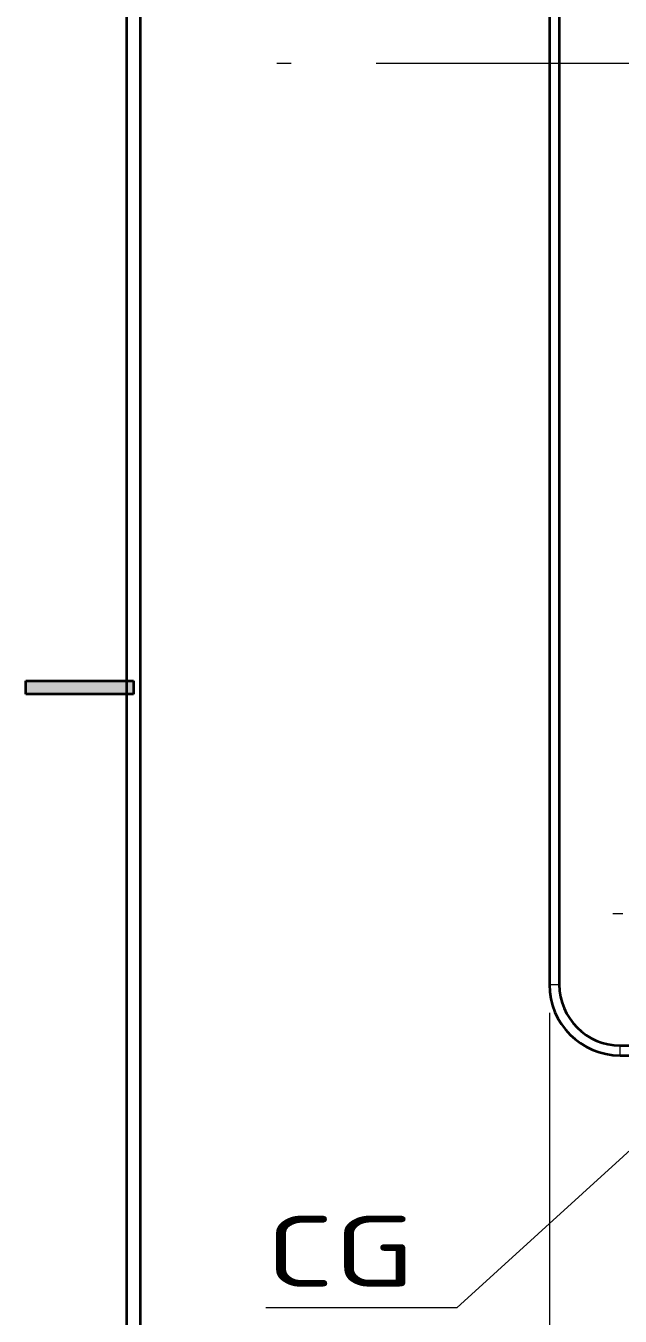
# Model space of a CAD drawing. Extents: x 23 to 587, y 4 to 413.
# Drawn here: x 26.2 to 47.17, y 96.32 to 141.85 of the extents above; entities that cross this region are included whole.
import ezdxf
from ezdxf.enums import TextEntityAlignment as Align

# ---------------------------------------------------------------- set-up
doc = ezdxf.new("R2010")
doc.units = 0
doc.linetypes.add('DASHDOT', pattern=[18.5, 12, -3, 0.5, -3])
doc.layers.get('0').update_dxf_attribs({"lineweight": 13})
doc.layers.add('3', color=7, linetype='Continuous', lineweight=13)
doc.styles.get("Standard").update_dxf_attribs({"font": 'isocp.shx'})
doc.dimstyles.get("Standard").update_dxf_attribs({"dimtxt": 2.5, "dimasz": 2.5, "dimexe": 1.25, "dimexo": 0.625, "dimtad": 1, "dimtxsty": 'Standard', "dimcen": 2.5, "dimadec": 0, "dimazin": 0, "dimtfac": 1, "dimtmove": 0, "dimatfit": 0, "dimfxl": 0, "dimarcsym": 0})

# ---------------------------------------------------------------- blocks, each defined once
blk = doc.blocks.new('*D263')
at = {"color": 30, "lineweight": 13}
for p, q in [((44.674, 107.019), (44.674, 67.223)), ((134.674, 107.019), (134.674, 67.223)), ((46.606, 69.223), (132.742, 69.223))]:
    blk.add_line(p, q, dxfattribs=at)
for points in [[(46.606, 69.74), (44.674, 69.223), (46.606, 68.705)], [(132.742, 68.705), (134.674, 69.223), (132.742, 69.74)]]:
    blk.add_lwpolyline(points, close=True, dxfattribs=at)
for points in [[(46.606, 69.74), (44.674, 69.223), (46.606, 69.74), (46.606, 68.705)], [(132.742, 68.705), (134.674, 69.223), (132.742, 68.705), (132.742, 69.74)]]:
    blk.add_solid(points, dxfattribs=at)
for s, height, width, p, p2 in [('[', 2.5, 1.552524, (92.951, 71.223), (93.921, 71.223)), (']', 2.5, 1.552524, (101.776, 71.223), (102.747, 71.223)), ('180', 2.5, 1.559774, (78.572, 71.223), (85.399, 71.223)), ('%%p1', 1.75, 1.660625, (86.899, 71.598), (89.951, 71.598)), ('7.1', 2.5, 1.734829, (94.921, 71.223), (100.776, 71.223)), ('/', 1, 1.818182, (90.951, 71.973), (91.951, 71.973))]:
    blk.add_text(s, height=height, dxfattribs=dict(at, width=width)).set_placement(p, p2, align=Align.FIT)
blk = doc.blocks.new('BLOCK6631')
at = {"layer": '3', "color": 7, "lineweight": 5}
blk.add_solid([(26.2, 118.738), (26.2, 118.262), (30, 118.738), (30, 118.262)], dxfattribs=at)
blk = doc.blocks.new('BLOCK6729')
at = {"color": 7, "lineweight": 13}
for points in [[(0, 0), (-96.523, -87.804), (-110, -87.804)], [(-2.161, -3.366), (0, 0), (-3.555, -1.834)]]:
    blk.add_lwpolyline(points, dxfattribs=at)
blk.add_text('CG', height=5, dxfattribs=at).set_placement((-110, -86.323), (-99.523, -86.323), align=Align.FIT)
blk = doc.blocks.new('BLOCK6732')
at = {"color": 7, "linetype": 'DASHDOT', "lineweight": 13, "ltscale": 0.27625}
for p, q in [((-80, -54.475), (-80, -65.525)), ((-74.475, -60), (-85.525, -60))]:
    blk.add_line(p, q, dxfattribs=at)
blk = doc.blocks.new('BLOCK6863')
at = {"color": 7, "lineweight": 35}
for p, q in [((-90, 65), (-90, -65)), ((-89.3, 65), (-89.3, -65)), ((-85, -69.3), (85, -69.3)), ((-85, -70), (85, -70))]:
    blk.add_line(p, q, dxfattribs=at)
at = {"color": 7, "lineweight": 13, "ltscale": 0.0175}
for p, q in [((-90, -65), (-89.3, -65)), ((-85, -70), (-85, -69.3))]:
    blk.add_line(p, q, dxfattribs=at)
at = {"color": 7, "lineweight": 35}
for radius in [5, 4.3]:
    blk.add_arc((-85, -65), radius, 180, 270, dxfattribs=at)

msp = doc.modelspace()

# ---------------------------------------------------------------- linework, layer by layer
at = {"color": 7, "linetype": 'DASHDOT', "lineweight": 13}
msp.add_line((143.0617, 140.5185), (35.0376, 140.5185), dxfattribs=at)
at = {"layer": '3', "color": 7, "lineweight": 35}
for p, q in [((29.7625, 9.7625), (29.7625, 407)), ((30.2375, 407), (30.2375, 10.2375))]:
    msp.add_line(p, q, dxfattribs=at)
at = {"layer": '3', "color": 7, "lineweight": 35, "ltscale": 0.011875}
for p, q in [((26.2, 118.2625), (26.2, 118.7375)), ((30, 118.7375), (30, 118.2625)), ((30, 118.7375), (30, 118.2625))]:
    msp.add_line(p, q, dxfattribs=at)
at = {"layer": '3', "color": 7, "lineweight": 35, "ltscale": 0.095}
for p, q in [((26.2, 118.7375), (30, 118.7375)), ((30, 118.2625), (26.2, 118.2625))]:
    msp.add_line(p, q, dxfattribs=at)

# ---------------------------------------------------------------- block references
at = {"lineweight": 0, "xscale": 0.5, "yscale": 0.5, "zscale": 0.5}
for name in ['BLOCK6863', 'BLOCK6729', 'BLOCK6732']:
    msp.add_blockref(name, (89.6743, 140.5185), dxfattribs=at)
at = {"layer": '3', "lineweight": 0}
msp.add_blockref('BLOCK6631', (0, 0), dxfattribs=at)

# ---------------------------------------------------------------- dimensions: what is measured, and where the dimension line sits
at = {"color": 0, "lineweight": 0}
dim = msp.add_linear_dim(base=(44.6743, 69.2227), p1=(134.6743, 108.0185), p2=(44.6743, 108.0185), angle=180, text='<>{}{%%p1}', dimstyle='Standard', override={"dimlfac": 2, "dimtol": 0, "dimlim": 0, "dimtp": 1, "dimtm": 1}, dxfattribs=at)
dim.commit()
dim.dimension.update_dxf_attribs({"geometry": '*D263', "text_midpoint": (90.6594, 69.2227), "dimtype": 161})

doc.saveas('drawing.dxf')
